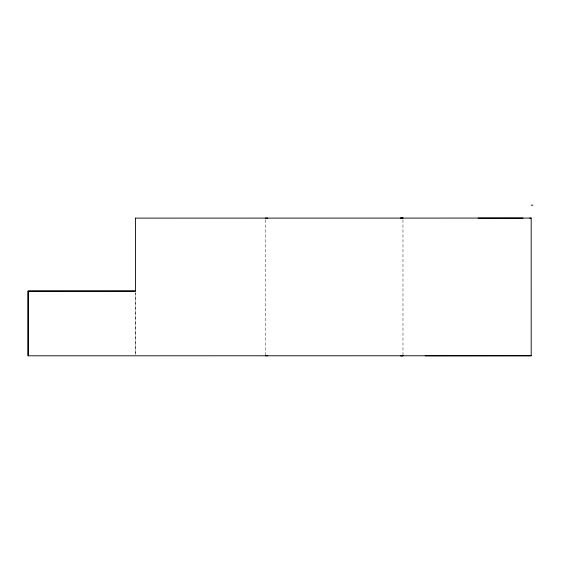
<?xml version="1.0" encoding="UTF-8"?>
<svg xmlns="http://www.w3.org/2000/svg" width="561" height="561" viewBox="0 0 561 561"><rect width="100%" height="100%" fill="white"/><g stroke="black" fill="none" stroke-linecap="round" stroke-linejoin="round"><path stroke-width="0.42" stroke-dasharray="2.81 2.1" d="M135.474 292.828L135.489 354.931L135.538 292.807M402.966 219.835L402.98 355.779M265.458 219.842L265.472 354.917"/><path stroke-width="0.84" d="M478.098 218.11L531.183 218.075L531.197 355.765L28.057 355.807L28.05 291.096L135.474 291.082L135.538 218.11M531.183 205.186L532.95 205.186M135.46 218.117L523.076 218.075M529.836 218.075L531.183 218.075M135.538 291.061L28.134 291.068L28.134 355.814M425.175 355.8L531.197 355.765M265.458 218.096L267.8 218.103M265.472 355.786L267.814 355.793M402.966 218.089L400.624 218.096L402.966 218.089M402.98 355.779L400.638 355.779L402.98 355.779"/></g></svg>
